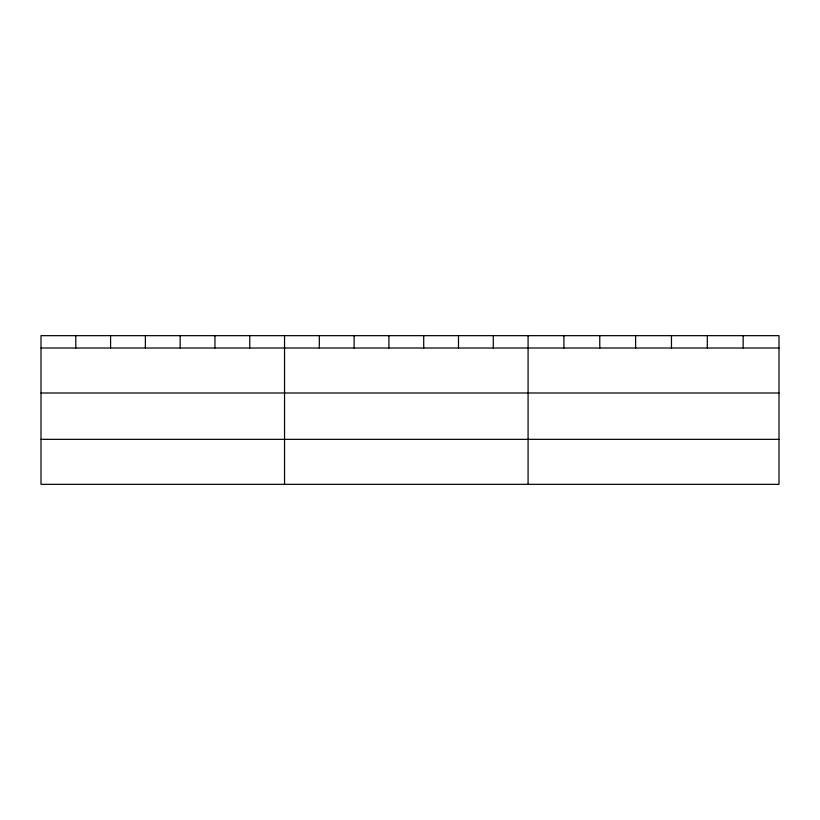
<?xml version="1.0" encoding="UTF-8"?>
<svg xmlns="http://www.w3.org/2000/svg" width="820" height="820" viewBox="0 0 820 820"><rect width="100%" height="100%" fill="white"/><g stroke="black" fill="none" stroke-linecap="round" stroke-linejoin="round"><path stroke-width="1.23" d="M779 392.995L779 335.667L41 335.667L41 484.333L779 484.333L779 392.995L41 392.995M41 348.008L779 348.008M41 439.346L779 439.346M743.156 335.667L743.156 348.008M707.311 335.667L707.311 348.008M671.467 335.667L671.467 348.008M635.613 335.667L635.613 348.008M599.768 335.667L599.768 348.008M563.924 335.667L563.924 348.008M528.08 335.667L528.08 484.333M493.291 335.667L493.291 348.008M458.493 335.667L458.493 348.008M423.704 335.667L423.704 348.008M388.916 335.667L388.916 348.008M354.127 335.667L354.127 348.008M319.329 335.667L319.329 348.008M284.54 335.667L284.54 484.333M249.751 335.667L249.751 348.008M214.953 335.667L214.953 348.008M180.164 335.667L180.164 348.008M145.376 335.667L145.376 348.008M110.587 335.667L110.587 348.008M75.788 335.667L75.788 348.008"/></g></svg>
